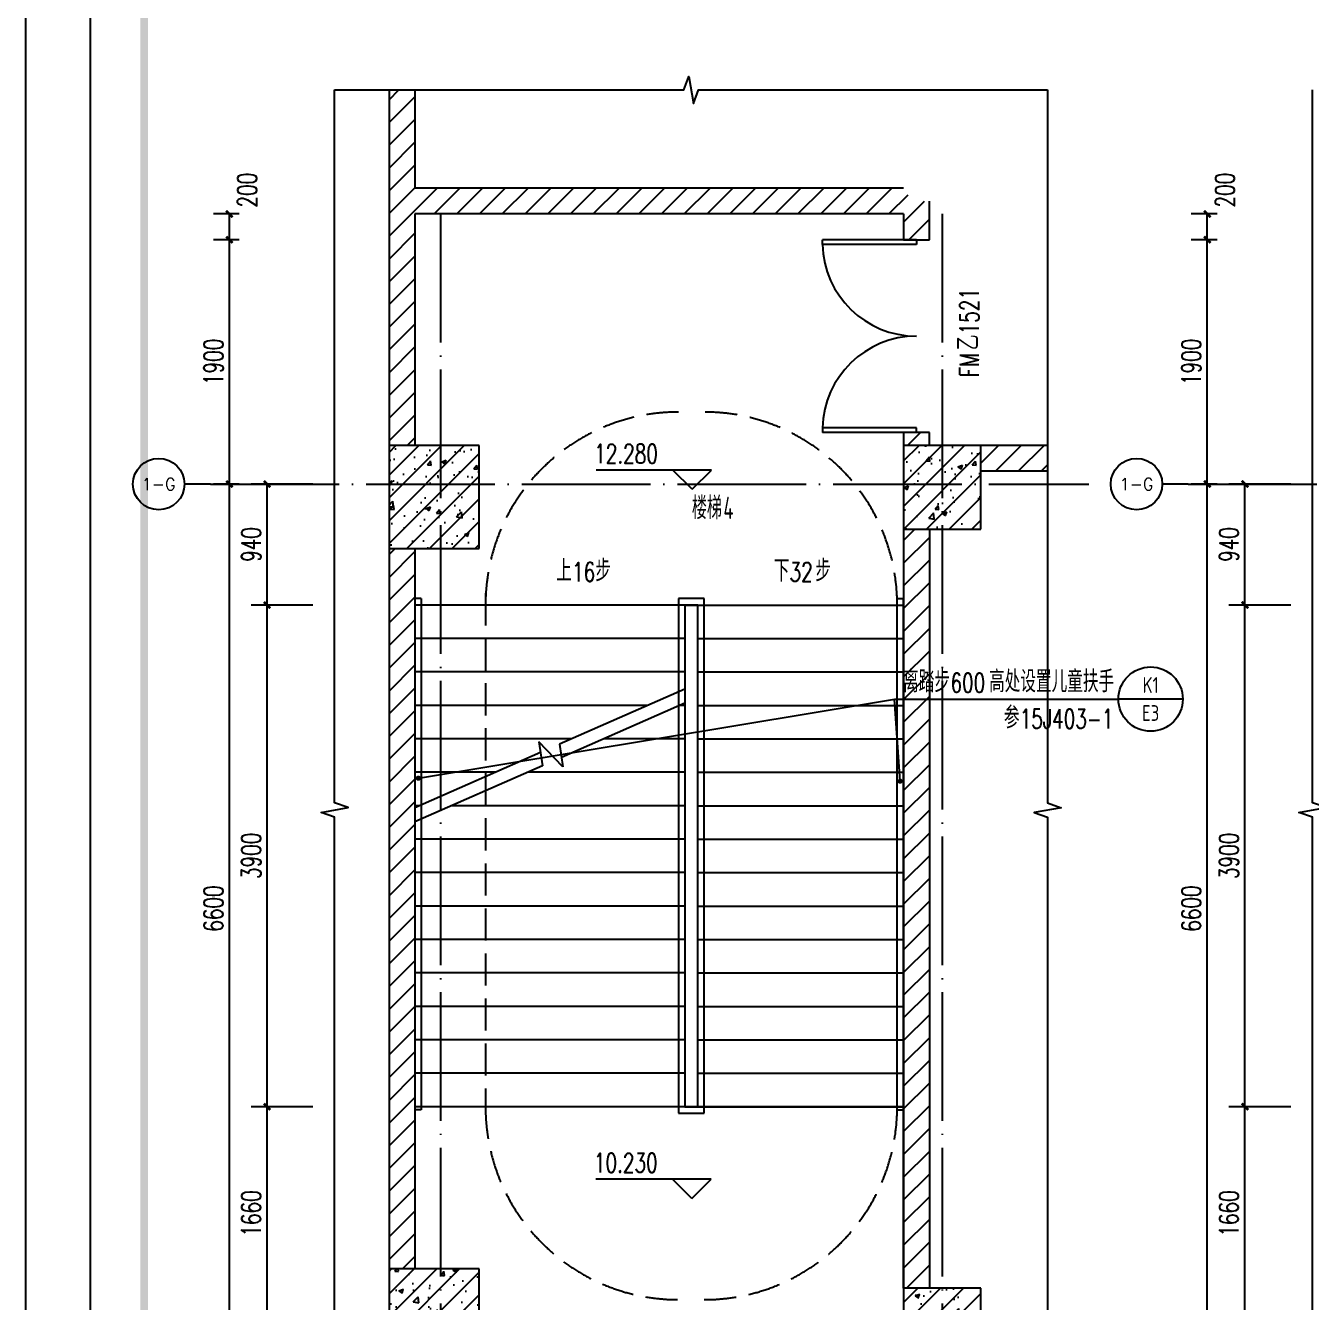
# Model space of a CAD drawing. Header units: millimetres. Extents: x -1048436 to -185795, y -983427 to 400387.
# Drawn here: x -493569 to -483577, y -683674 to -673750 of the extents above; entities that cross this region are included whole.
import ezdxf
from ezdxf.enums import TextEntityAlignment as Align

# ---------------------------------------------------------------- set-up
doc = ezdxf.new("R2010")
doc.units = ezdxf.units.MM
doc.header["$LTSCALE"] = 500
doc.linetypes.add('DASH', pattern=[0.35, 0.25, -0.1])
doc.linetypes.add('DOTE', pattern=[2.42, 2, -0.2, 0.02, -0.2])
for name, color, linetype in [('C-SHET-TTLB', 11, 'Continuous'), ('COLUMN', 254, 'Continuous'), ('DIM_LEAD', 3, 'Continuous'), ('DIM_SYMB', 3, 'Continuous'), ('PUB_DIM', 3, 'Continuous'), ('PUB_HATCH', 8, 'Continuous'), ('PUB_TEXT', 7, 'Continuous'), ('STAIR', 2, 'Continuous'), ('建-填充', 9, 'Continuous'), ('建-墙', 254, 'Continuous'), ('建-文字', 4, 'Continuous'), ('建-符号', 13, 'Continuous'), ('建-符号-门编号', 13, 'Continuous'), ('建-轴线', 16, 'DOTE'), ('建-门扇', 32, 'Continuous')]:
    doc.layers.add(name, color=color, linetype=linetype)
doc.styles.add('_TCH_AXIS', font='COMPLEX', dxfattribs={"bigfont": 'GBCBIG'})
doc.styles.add('_TCH_DIM', font='SIMPLEX', dxfattribs={"bigfont": 'GBCBIG'})
doc.styles.add('_TCH_DIM_T3', font='SIMPLEX', dxfattribs={"width": 0.705882, "bigfont": 'GBCBIG'})
doc.styles.add('_TCH_WINDOW', font='SIMPLEX', dxfattribs={"height": 3.5, "bigfont": 'GBCBIG'})
doc.styles.add('ECADI', font='hzs.shx', dxfattribs={"width": 0.7, "bigfont": 'hztxt.shx'})
doc.styles.add('XD2008', font='xd-hzs.shx', dxfattribs={"width": 0.7, "bigfont": 'xd-hztxt.shx'})
doc.dimstyles.new('_TCH_ARCH&&50', dxfattribs={"dimtxt": 148.75, "dimasz": 50, "dimexe": 125, "dimexo": 150, "dimgap": 50, "dimtad": 1, "dimdec": 0, "dimzin": 0, "dimdsep": 46, "dimtxsty": '_TCH_DIM_T3', "dimblk": 'ARCHTICK', "dimcen": 0.09, "dimclrt": 7, "dimazin": 2, "dimtfac": 1, "dimtdec": 0, "dimtix": 1, "dimtmove": 2, "dimatfit": 3, "dimldrblk": 'ARCHTICK', "dimfxl": 1, "dimtolj": 1, "dimtzin": 0, "dimarcsym": 0})
pattern_1 = [(45, (0, 89.76), (-88.388383, 88.388383), [])]
pattern_2 = [(45, (0, 0), (-88.388348, 88.388348), []), (50, (0, 0), (358.63009, -31.37607), [37.5, -412.5]), (355, (0, 0), (-69.37567, 376.09607), [30, -330]), (100.4514, (29.9, -2.6), (289.25469, 344.71977), [31.8701, -350.57106]), (46.1842, (0, 100), (533.62052, -82.7595), [56.25, -618.75]), (96.6356, (44.47, 93.1), (467.33135, 487.05894), [47.80514, -525.8565]), (351.1842, (0, 100), (467.33097, 487.0593), [45, -495]), (21, (50, 75), (298.45353, -201.30945), [37.5, -412.5]), (326, (50, 75), (121.65767, 362.57502), [30, -330]), (71.4514, (74.87, 58.22), (420.11131, 161.26525), [31.8701, -350.57106]), (37.5, (0, 0), (6.079928, 166.446927), [0, -326, 0, -335, 0, -331.25]), (7.5, (0, 0), (131.53477, 197.205856), [0, -191, 0, -318.5, 0, -126.25]), (327.5, (-111.5, 0), (266.911218, -11.277436), [0, -125, 0, -390, 0, -517.5]), (317.5, (-161.5, 0), (291.593085, 50.05249), [0, -162.5, 0, -259, 0, -367.5])]

# ---------------------------------------------------------------- blocks, each defined once
blk = doc.blocks.new('集团图框A1')
at = {"layer": 'C-SHET-TTLB'}
blk.add_line((259.85, -109.93), (259.85, -685.13), dxfattribs=at)
blk.add_lwpolyline([(1090.85, -100.53), (1090.85, -694.53), (249.85, -694.53), (249.85, -100.53)], close=True, dxfattribs=at)
at = {"layer": 'C-SHET-TTLB', "const_width": 1.2}
blk.add_lwpolyline([(268.25, -110.53), (1080.85, -110.53), (1080.85, -684.53), (268.25, -684.53)], close=True, dxfattribs=at)
at = {"color": 2, "style": 'ECADI', "width": 0.7}
for tag, p in [('序号1', (1009.72, -381.88)), ('记要1', (1037.92, -381.9)), ('日期1', (1073.26, -381.71)), ('日期2', (1073.26, -387.6)), ('序号2', (1009.72, -387.77)), ('记要2', (1037.92, -387.79)), ('序号3', (1009.72, -393.63)), ('日期3', (1073.26, -393.46)), ('记要3', (1037.92, -393.65)), ('序号4', (1009.72, -399.51)), ('记要4', (1037.92, -399.53)), ('日期4', (1073.26, -399.35)), ('合作设计单位', (1042.53, -542.75)), ('审定人', (1041.84, -561.74)), ('审核人', (1041.84, -571.23)), ('设计总负责人', (1041.84, -580.99)), ('专业负责人', (1041.84, -591.72)), ('校对人', (1041.84, -601.96)), ('设计人', (1041.84, -611.83)), ('建设单位上', (1044.38, -619.93)), ('建设单位中', (1044.38, -623.89)), ('建设单位下', (1044.38, -627.74)), ('项目名称上', (1044.35, -632.3)), ('项目名称中', (1044.35, -636.38)), ('项目名称下', (1044.35, -640.33)), ('子项', (1043.59, -646.93)), ('图名上', (1044.47, -653.59)), ('图名中', (1044.47, -657.5)), ('图名下', (1044.47, -661.62)), ('工程编号', (1027.1, -667.58)), ('阶段', (1063.92, -667.61)), ('比例', (1025.96, -674.19)), ('专业', (1063.72, -673.97)), ('日期', (1026.1, -680.73)), ('图别、图号', (1066.05, -680.84))]:
    blk.add_attdef(tag, text='', height=3.5, dxfattribs=at).set_placement(p, align=Align.MIDDLE)
blk = doc.blocks.new('A1')
blk.add_blockref('集团图框A1', (-609654.51, -640037.88))
blk = doc.blocks.new('_ArchTick')
at = {"color": 0, "linetype": 'ByBlock', "const_width": 0.4}
blk.add_lwpolyline([(-0.5, -0.5), (0.5, 0.5)], dxfattribs=at)
blk = doc.blocks.new('*D2418')
at = {"layer": 'Defpoints', "color": 0, "transparency": 16777216}
for p in [(-484385, -675213.5), (-484159.1, -675213.5), (-484159.1, -675413.5)]:
    blk.add_point(p, dxfattribs=at)
at = {"layer": 'PUB_DIM', "color": 0, "lineweight": -2, "transparency": 16777216}
for p, q in [((-484309.1, -675213.5), (-484510, -675213.5)), ((-484385, -675413.5), (-484385, -675213.5)), ((-484309.1, -675413.5), (-484510, -675413.5))]:
    blk.add_line(p, q, dxfattribs=at)
at = {"layer": 'PUB_DIM', "color": 0, "lineweight": -2, "transparency": 16777216, "xscale": 50, "yscale": 50, "zscale": 50}
for p, rotation in [((-484385, -675213.5), 90), ((-484385, -675413.5), 270)]:
    blk.add_blockref('_ArchTick', p, dxfattribs=dict(at, rotation=rotation))
at = {"layer": 'PUB_DIM', "color": 7, "transparency": 16777216, "insert": (-484247.5, -675028.5), "char_height": 148.75, "attachment_point": 5, "rotation": 90, "style": '_TCH_DIM_T3'}
blk.add_mtext('\\A1;200', dxfattribs=at)
blk = doc.blocks.new('*D2419')
at = {"layer": 'Defpoints', "color": 0, "transparency": 16777216}
for p in [(-484385, -675413.5), (-484159.1, -675413.5), (-484159.1, -677313.5)]:
    blk.add_point(p, dxfattribs=at)
at = {"layer": 'PUB_DIM', "color": 0, "lineweight": -2, "transparency": 16777216}
for p, q in [((-484309.1, -675413.5), (-484510, -675413.5)), ((-484385, -677313.5), (-484385, -675413.5)), ((-484309.1, -677313.5), (-484510, -677313.5))]:
    blk.add_line(p, q, dxfattribs=at)
at = {"layer": 'PUB_DIM', "color": 0, "lineweight": -2, "transparency": 16777216, "xscale": 50, "yscale": 50, "zscale": 50}
for p, rotation in [((-484385, -675413.5), 90), ((-484385, -677313.5), 270)]:
    blk.add_blockref('_ArchTick', p, dxfattribs=dict(at, rotation=rotation))
at = {"layer": 'PUB_DIM', "color": 7, "transparency": 16777216, "insert": (-484509.4, -676363.5), "char_height": 148.75, "attachment_point": 5, "rotation": 90, "style": '_TCH_DIM_T3'}
blk.add_mtext('\\A1;1900', dxfattribs=at)
blk = doc.blocks.new('*D2420')
at = {"layer": 'Defpoints', "color": 0, "transparency": 16777216}
for p in [(-484385, -677313.5), (-484159.1, -677313.5), (-484159.1, -683913.5)]:
    blk.add_point(p, dxfattribs=at)
at = {"layer": 'PUB_DIM', "color": 0, "lineweight": -2, "transparency": 16777216}
for p, q in [((-484309.1, -677313.5), (-484510, -677313.5)), ((-484385, -683913.5), (-484385, -677313.5)), ((-484309.1, -683913.5), (-484510, -683913.5))]:
    blk.add_line(p, q, dxfattribs=at)
at = {"layer": 'PUB_DIM', "color": 0, "lineweight": -2, "transparency": 16777216, "xscale": 50, "yscale": 50, "zscale": 50}
for p, rotation in [((-484385, -677313.5), 90), ((-484385, -683913.5), 270)]:
    blk.add_blockref('_ArchTick', p, dxfattribs=dict(at, rotation=rotation))
at = {"layer": 'PUB_DIM', "color": 7, "transparency": 16777216, "insert": (-484509.4, -680613.5), "char_height": 148.75, "attachment_point": 5, "rotation": 90, "style": '_TCH_DIM_T3'}
blk.add_mtext('\\A1;6600', dxfattribs=at)
blk = doc.blocks.new('*D2422')
at = {"layer": 'Defpoints', "color": 0, "transparency": 16777216}
for p in [(-484092.1, -677313.5), (-483586.1, -677313.5), (-483586.1, -678253.5)]:
    blk.add_point(p, dxfattribs=at)
at = {"layer": 'PUB_DIM', "color": 0, "lineweight": -2, "transparency": 16777216}
for p, q in [((-483736.1, -677313.5), (-484217.1, -677313.5)), ((-484092.1, -678253.5), (-484092.1, -677313.5)), ((-483736.1, -678253.5), (-484217.1, -678253.5))]:
    blk.add_line(p, q, dxfattribs=at)
at = {"layer": 'PUB_DIM', "color": 0, "lineweight": -2, "transparency": 16777216, "xscale": 50, "yscale": 50, "zscale": 50}
for p, rotation in [((-484092.1, -677313.5), 90), ((-484092.1, -678253.5), 270)]:
    blk.add_blockref('_ArchTick', p, dxfattribs=dict(at, rotation=rotation))
at = {"layer": 'PUB_DIM', "color": 7, "transparency": 16777216, "insert": (-484216.5, -677783.5), "char_height": 148.75, "attachment_point": 5, "rotation": 90, "style": '_TCH_DIM_T3'}
blk.add_mtext('\\A1;940', dxfattribs=at)
blk = doc.blocks.new('*D2423')
at = {"layer": 'Defpoints', "color": 0, "transparency": 16777216}
for p in [(-484092.1, -678253.5), (-483586.1, -678253.5), (-483586.1, -682153.5)]:
    blk.add_point(p, dxfattribs=at)
at = {"layer": 'PUB_DIM', "color": 0, "lineweight": -2, "transparency": 16777216}
for p, q in [((-483736.1, -678253.5), (-484217.1, -678253.5)), ((-484092.1, -682153.5), (-484092.1, -678253.5)), ((-483736.1, -682153.5), (-484217.1, -682153.5))]:
    blk.add_line(p, q, dxfattribs=at)
at = {"layer": 'PUB_DIM', "color": 0, "lineweight": -2, "transparency": 16777216, "xscale": 50, "yscale": 50, "zscale": 50}
for p, rotation in [((-484092.1, -678253.5), 90), ((-484092.1, -682153.5), 270)]:
    blk.add_blockref('_ArchTick', p, dxfattribs=dict(at, rotation=rotation))
at = {"layer": 'PUB_DIM', "color": 7, "transparency": 16777216, "insert": (-484216.5, -680203.5), "char_height": 148.75, "attachment_point": 5, "rotation": 90, "style": '_TCH_DIM_T3'}
blk.add_mtext('\\A1;3900', dxfattribs=at)
blk = doc.blocks.new('*D2424')
at = {"layer": 'Defpoints', "color": 0, "transparency": 16777216}
for p in [(-484092.1, -682153.5), (-483586.1, -682153.5), (-483586.1, -683813.5)]:
    blk.add_point(p, dxfattribs=at)
at = {"layer": 'PUB_DIM', "color": 0, "lineweight": -2, "transparency": 16777216}
for p, q in [((-483736.1, -682153.5), (-484217.1, -682153.5)), ((-484092.1, -683813.5), (-484092.1, -682153.5)), ((-483736.1, -683813.5), (-484217.1, -683813.5))]:
    blk.add_line(p, q, dxfattribs=at)
at = {"layer": 'PUB_DIM', "color": 0, "lineweight": -2, "transparency": 16777216, "xscale": 50, "yscale": 50, "zscale": 50}
for p, rotation in [((-484092.1, -682153.5), 90), ((-484092.1, -683813.5), 270)]:
    blk.add_blockref('_ArchTick', p, dxfattribs=dict(at, rotation=rotation))
at = {"layer": 'PUB_DIM', "color": 7, "transparency": 16777216, "insert": (-484216.5, -682983.5), "char_height": 148.75, "attachment_point": 5, "rotation": 90, "style": '_TCH_DIM_T3'}
blk.add_mtext('\\A1;1660', dxfattribs=at)
blk = doc.blocks.new('*D2433')
at = {"layer": 'Defpoints', "color": 0, "transparency": 16777216}
for p in [(-491985.4, -675213.5), (-491759.5, -675213.5), (-491759.5, -675413.5)]:
    blk.add_point(p, dxfattribs=at)
at = {"layer": 'PUB_DIM', "color": 0, "lineweight": -2, "transparency": 16777216}
for p, q in [((-491909.5, -675213.5), (-492110.4, -675213.5)), ((-491985.4, -675413.5), (-491985.4, -675213.5)), ((-491909.5, -675413.5), (-492110.4, -675413.5))]:
    blk.add_line(p, q, dxfattribs=at)
at = {"layer": 'PUB_DIM', "color": 0, "lineweight": -2, "transparency": 16777216, "xscale": 50, "yscale": 50, "zscale": 50}
for p, rotation in [((-491985.4, -675213.5), 90), ((-491985.4, -675413.5), 270)]:
    blk.add_blockref('_ArchTick', p, dxfattribs=dict(at, rotation=rotation))
at = {"layer": 'PUB_DIM', "color": 7, "transparency": 16777216, "insert": (-491847.9, -675028.5), "char_height": 148.75, "attachment_point": 5, "rotation": 90, "style": '_TCH_DIM_T3'}
blk.add_mtext('\\A1;200', dxfattribs=at)
blk = doc.blocks.new('*D2434')
at = {"layer": 'Defpoints', "color": 0, "transparency": 16777216}
for p in [(-491985.4, -675413.5), (-491759.5, -675413.5), (-491759.5, -677313.5)]:
    blk.add_point(p, dxfattribs=at)
at = {"layer": 'PUB_DIM', "color": 0, "lineweight": -2, "transparency": 16777216}
for p, q in [((-491909.5, -675413.5), (-492110.4, -675413.5)), ((-491985.4, -677313.5), (-491985.4, -675413.5)), ((-491909.5, -677313.5), (-492110.4, -677313.5))]:
    blk.add_line(p, q, dxfattribs=at)
at = {"layer": 'PUB_DIM', "color": 0, "lineweight": -2, "transparency": 16777216, "xscale": 50, "yscale": 50, "zscale": 50}
for p, rotation in [((-491985.4, -675413.5), 90), ((-491985.4, -677313.5), 270)]:
    blk.add_blockref('_ArchTick', p, dxfattribs=dict(at, rotation=rotation))
at = {"layer": 'PUB_DIM', "color": 7, "transparency": 16777216, "insert": (-492109.8, -676363.5), "char_height": 148.75, "attachment_point": 5, "rotation": 90, "style": '_TCH_DIM_T3'}
blk.add_mtext('\\A1;1900', dxfattribs=at)
blk = doc.blocks.new('*D2435')
at = {"layer": 'Defpoints', "color": 0, "transparency": 16777216}
for p in [(-491985.4, -677313.5), (-491759.5, -677313.5), (-491759.5, -683913.5)]:
    blk.add_point(p, dxfattribs=at)
at = {"layer": 'PUB_DIM', "color": 0, "lineweight": -2, "transparency": 16777216}
for p, q in [((-491909.5, -677313.5), (-492110.4, -677313.5)), ((-491985.4, -683913.5), (-491985.4, -677313.5)), ((-491909.5, -683913.5), (-492110.4, -683913.5))]:
    blk.add_line(p, q, dxfattribs=at)
at = {"layer": 'PUB_DIM', "color": 0, "lineweight": -2, "transparency": 16777216, "xscale": 50, "yscale": 50, "zscale": 50}
for p, rotation in [((-491985.4, -677313.5), 90), ((-491985.4, -683913.5), 270)]:
    blk.add_blockref('_ArchTick', p, dxfattribs=dict(at, rotation=rotation))
at = {"layer": 'PUB_DIM', "color": 7, "transparency": 16777216, "insert": (-492109.8, -680613.5), "char_height": 148.75, "attachment_point": 5, "rotation": 90, "style": '_TCH_DIM_T3'}
blk.add_mtext('\\A1;6600', dxfattribs=at)
blk = doc.blocks.new('*D2437')
at = {"layer": 'Defpoints', "color": 0, "transparency": 16777216}
for p in [(-491692.5, -677313.5), (-491186.6, -677313.5), (-491186.6, -678253.5)]:
    blk.add_point(p, dxfattribs=at)
at = {"layer": 'PUB_DIM', "color": 0, "lineweight": -2, "transparency": 16777216}
for p, q in [((-491336.6, -677313.5), (-491817.5, -677313.5)), ((-491692.5, -678253.5), (-491692.5, -677313.5)), ((-491336.6, -678253.5), (-491817.5, -678253.5))]:
    blk.add_line(p, q, dxfattribs=at)
at = {"layer": 'PUB_DIM', "color": 0, "lineweight": -2, "transparency": 16777216, "xscale": 50, "yscale": 50, "zscale": 50}
for p, rotation in [((-491692.5, -677313.5), 90), ((-491692.5, -678253.5), 270)]:
    blk.add_blockref('_ArchTick', p, dxfattribs=dict(at, rotation=rotation))
at = {"layer": 'PUB_DIM', "color": 7, "transparency": 16777216, "insert": (-491816.9, -677783.5), "char_height": 148.75, "attachment_point": 5, "rotation": 90, "style": '_TCH_DIM_T3'}
blk.add_mtext('\\A1;940', dxfattribs=at)
blk = doc.blocks.new('*D2438')
at = {"layer": 'Defpoints', "color": 0, "transparency": 16777216}
for p in [(-491692.5, -678253.5), (-491186.6, -678253.5), (-491186.6, -682153.5)]:
    blk.add_point(p, dxfattribs=at)
at = {"layer": 'PUB_DIM', "color": 0, "lineweight": -2, "transparency": 16777216}
for p, q in [((-491336.6, -678253.5), (-491817.5, -678253.5)), ((-491692.5, -682153.5), (-491692.5, -678253.5)), ((-491336.6, -682153.5), (-491817.5, -682153.5))]:
    blk.add_line(p, q, dxfattribs=at)
at = {"layer": 'PUB_DIM', "color": 0, "lineweight": -2, "transparency": 16777216, "xscale": 50, "yscale": 50, "zscale": 50}
for p, rotation in [((-491692.5, -678253.5), 90), ((-491692.5, -682153.5), 270)]:
    blk.add_blockref('_ArchTick', p, dxfattribs=dict(at, rotation=rotation))
at = {"layer": 'PUB_DIM', "color": 7, "transparency": 16777216, "insert": (-491816.9, -680203.5), "char_height": 148.75, "attachment_point": 5, "rotation": 90, "style": '_TCH_DIM_T3'}
blk.add_mtext('\\A1;3900', dxfattribs=at)
blk = doc.blocks.new('*D2439')
at = {"layer": 'Defpoints', "color": 0, "transparency": 16777216}
for p in [(-491692.5, -682153.5), (-491186.6, -682153.5), (-491186.6, -683813.5)]:
    blk.add_point(p, dxfattribs=at)
at = {"layer": 'PUB_DIM', "color": 0, "lineweight": -2, "transparency": 16777216}
for p, q in [((-491336.6, -682153.5), (-491817.5, -682153.5)), ((-491692.5, -683813.5), (-491692.5, -682153.5)), ((-491336.6, -683813.5), (-491817.5, -683813.5))]:
    blk.add_line(p, q, dxfattribs=at)
at = {"layer": 'PUB_DIM', "color": 0, "lineweight": -2, "transparency": 16777216, "xscale": 50, "yscale": 50, "zscale": 50}
for p, rotation in [((-491692.5, -682153.5), 90), ((-491692.5, -683813.5), 270)]:
    blk.add_blockref('_ArchTick', p, dxfattribs=dict(at, rotation=rotation))
at = {"layer": 'PUB_DIM', "color": 7, "transparency": 16777216, "insert": (-491816.9, -682983.5), "char_height": 148.75, "attachment_point": 5, "rotation": 90, "style": '_TCH_DIM_T3'}
blk.add_mtext('\\A1;1660', dxfattribs=at)

msp = doc.modelspace()

# ---------------------------------------------------------------- hatches: boundary and pattern name
at = {"layer": 'PUB_HATCH'}
h = msp.add_hatch(dxfattribs=at)
h.set_pattern_fill('钢筋混凝土', color=256, scale=50, style=0)
h.set_pattern_definition(pattern_2)
h.paths.add_polyline_path([(-490745.1, -677813.5), (-490045.1, -677813.5), (-490045.1, -677013.5), (-490745.1, -677013.5)])
h = msp.add_hatch(dxfattribs=at)
h.set_pattern_fill('钢筋混凝土', color=256, scale=50, style=0)
h.set_pattern_definition(pattern_2)
h.paths.add_polyline_path([(-486745.1, -677013.5), (-486745.1, -677663.5), (-486145.1, -677663.5), (-486145.1, -677013.5)])
h = msp.add_hatch(dxfattribs=at)
h.set_pattern_fill('钢筋混凝土', color=256, scale=50, style=0)
h.set_pattern_definition(pattern_2)
h.paths.add_polyline_path([(-490745.1, -684213.5), (-490045.1, -684213.5), (-490045.1, -683413.5), (-490745.1, -683413.5)])
h = msp.add_hatch(dxfattribs=at)
h.set_pattern_fill('钢筋混凝土', color=256, scale=50, style=0)
h.set_pattern_definition(pattern_2)
h.paths.add_polyline_path([(-486745.1, -683563.5), (-486745.1, -684213.5), (-486145.1, -684213.5), (-486145.1, -683563.5)])
at = {"layer": '建-填充'}
h = msp.add_hatch(dxfattribs=at)
h.set_pattern_fill('普通砖', color=256, scale=50, style=0)
h.set_pattern_definition(pattern_1)
h.paths.add_polyline_path([(-490745.1, -674248.9), (-490745.1, -675113.5), (-490611.8, -675113.5), (-490545.1, -675013.5), (-490545.1, -674248.9)])
h = msp.add_hatch(dxfattribs=at)
h.set_pattern_fill('普通砖', color=256, scale=50, style=0)
h.set_pattern_definition(pattern_1)
h.paths.add_polyline_path([(-486678.4, -675113.5), (-486745.1, -675013.5), (-490545.1, -675013.5), (-490611.8, -675113.5), (-490545.1, -675213.5), (-486745.1, -675213.5)])
h = msp.add_hatch(dxfattribs=at)
h.set_pattern_fill('普通砖', color=256, scale=50, style=0)
h.set_pattern_definition(pattern_1)
h.paths.add_polyline_path([(-490611.8, -675113.5), (-490745.1, -675113.5), (-490745.1, -677013.5), (-490545.1, -677013.5), (-490545.1, -675213.5)])
h = msp.add_hatch(dxfattribs=at)
h.set_pattern_fill('普通砖', color=256, scale=50, style=0)
h.set_pattern_definition(pattern_1)
h.paths.add_polyline_path([(-486745.1, -675213.5), (-486745.1, -675413.5), (-486545.1, -675413.5), (-486545.1, -675113.5), (-486678.4, -675113.5)])
h = msp.add_hatch(dxfattribs=at)
h.set_pattern_fill('普通砖', color=256, scale=50, style=0)
h.set_pattern_definition(pattern_1)
h.paths.add_polyline_path([(-486545.1, -677013.5), (-486545.1, -676913.5), (-486745.1, -676913.5), (-486745.1, -677013.5)])
h = msp.add_hatch(dxfattribs=at)
h.set_pattern_fill('普通砖', color=256, scale=50, style=0)
h.set_pattern_definition(pattern_1)
h.paths.add_polyline_path([(-486545.1, -677013.5), (-486145.1, -677013.5), (-486145.1, -677213.5), (-485626.4, -677213.5), (-485626.4, -677013.5), (-486545.1, -677013.5)])
h = msp.add_hatch(dxfattribs=at)
h.set_pattern_fill('普通砖', color=256, scale=50, style=0)
h.set_pattern_definition(pattern_1)
h.paths.add_polyline_path([(-486745.1, -683563.5), (-486545.1, -683563.5), (-486545.1, -677663.5), (-486745.1, -677663.5)])
h = msp.add_hatch(dxfattribs=at)
h.set_pattern_fill('普通砖', color=256, scale=50, style=0)
h.set_pattern_definition(pattern_1)
h.paths.add_polyline_path([(-490744.8, -683413.5), (-490544.8, -683413.5), (-490544.8, -677813.5), (-490744.8, -677813.5)])

# ---------------------------------------------------------------- linework, layer by layer
at = {"layer": 'COLUMN'}
for p, q in [((-490045.1, -677013.5), (-490745.1, -677013.5)), ((-490745.1, -677013.5), (-490745.1, -677813.5)), ((-490045.1, -677813.5), (-490045.1, -677013.5)), ((-486745.1, -677013.5), (-486745.1, -677663.5)), ((-486145.1, -677013.5), (-486745.1, -677013.5)), ((-486145.1, -677663.5), (-486145.1, -677013.5)), ((-486745.1, -677663.5), (-486145.1, -677663.5)), ((-490745.1, -677813.5), (-490045.1, -677813.5)), ((-490045.1, -683413.5), (-490745.1, -683413.5)), ((-490745.1, -683413.5), (-490745.1, -684213.5)), ((-490045.1, -684213.5), (-490045.1, -683413.5)), ((-486745.1, -683563.5), (-486745.1, -684213.5)), ((-486145.1, -683563.5), (-486745.1, -683563.5)), ((-486145.1, -684213.5), (-486145.1, -683563.5))]:
    msp.add_line(p, q, dxfattribs=at)
at = {"layer": 'DIM_LEAD'}
for p, q in [((-490517.2, -679599.9), (-486816.2, -678984.8)), ((-486772.4, -679623.1), (-486816.2, -678984.8)), ((-486816.2, -678984.8), (-485075.5, -678984.8))]:
    msp.add_line(p, q, dxfattribs=at)
at = {"layer": 'DIM_LEAD', "const_width": 20}
for points in [[(-490527.1, -679601.6, 1), (-490507.4, -679598.3, 1)], [(-486771.7, -679633.1, 1), (-486773.1, -679613.1, 1)]]:
    msp.add_lwpolyline(points, format="xyb", close=True, dxfattribs=at)
at = {"layer": 'DIM_SYMB'}
for points in [[(-489245.1, -678123.5, 0, 0, 0), (-489245.1, -679143.5, 40, 0, 0), (-489245.1, -679293.5, 0, 0, 0)], [(-487545.1, -678123.5, 0, 0, 0), (-487545.1, -682953.5, 0, 0, 0), (-489245.1, -682953.5, 0, 0, 0), (-489245.1, -679703.5, 40, 0, 0), (-489245.1, -679553.5, 0, 0, 0)]]:
    msp.add_lwpolyline(points, format="xyseb", dxfattribs=at)
at = {"layer": 'PUB_HATCH', "color": 8, "linetype": 'DASH', "ltscale": 2}
msp.add_line((-489995.1, -678161.8), (-489995.1, -682153.5), dxfattribs=at)
for centre, start, end in [((-488495.1, -678253.5), 90, 180), ((-488295.1, -678253.5), 0, 90), ((-488495.1, -682153.5), 180, 270), ((-488295.1, -682153.5), 270, 0)]:
    msp.add_arc(centre, 1500, start, end, dxfattribs=at)
at = {"layer": 'STAIR'}
for p, q in [((-490544.8, -678203.5), (-490544.8, -682178.5)), ((-490494.8, -678203.5), (-490544.8, -678203.5)), ((-490544.8, -678253.5), (-490544.8, -679830.7)), ((-488445.1, -678253.5), (-490544.8, -678253.5)), ((-490494.8, -678203.5), (-490494.8, -682178.5)), ((-488295.1, -678203.5), (-488495.1, -678203.5)), ((-488495.1, -678203.5), (-488495.1, -682203.5)), ((-488445.1, -678253.5), (-488345.1, -678253.5)), ((-488445.1, -678253.5), (-488445.1, -678907)), ((-488345.1, -678253.5), (-488445.1, -678253.5)), ((-488445.1, -678253.5), (-488445.1, -682153.5)), ((-488345.1, -682153.5), (-488345.1, -678253.5)), ((-488345.1, -678253.5), (-486745.1, -678253.5)), ((-488345.1, -682153.5), (-488345.1, -678253.5)), ((-488295.1, -682203.5), (-488295.1, -678203.5)), ((-486795.1, -682178.5), (-486795.1, -678203.5)), ((-486795.1, -678203.5), (-486745.1, -678203.5)), ((-486745.1, -682178.5), (-486745.1, -678203.5)), ((-486745.1, -682153.5), (-486745.1, -678253.5)), ((-488445.1, -678513.5), (-490544.8, -678513.5)), ((-488345.1, -678513.5), (-486745.1, -678513.5)), ((-488445.1, -678773.5), (-490544.8, -678773.5)), ((-488345.1, -678773.5), (-486745.1, -678773.5)), ((-488445.1, -678907), (-489420.6, -679336.2)), ((-488732.6, -679033.5), (-490544.8, -679033.5)), ((-488445.1, -679016.2), (-489404.8, -679438.5)), ((-488445.1, -679033.5), (-488484.3, -679033.5)), ((-488445.1, -679016.2), (-488445.1, -682153.5)), ((-488345.1, -679033.5), (-486745.1, -679033.5)), ((-489323.6, -679293.5), (-490544.8, -679293.5)), ((-489393.4, -679512.5), (-489579.4, -679318.2)), ((-489579.4, -679318.2), (-489551, -679502.8)), ((-489420.6, -679336.2), (-489393.4, -679512.5)), ((-488445.1, -679293.5), (-489075.3, -679293.5)), ((-488345.1, -679293.5), (-486745.1, -679293.5)), ((-489566.8, -679400.5), (-490544.8, -679830.7)), ((-489551, -679502.8), (-490544.8, -679940)), ((-489914.6, -679553.5), (-490544.8, -679553.5)), ((-488445.1, -679553.5), (-489666.3, -679553.5)), ((-488345.1, -679553.5), (-486745.1, -679553.5)), ((-490505.6, -679813.5), (-490544.8, -679813.5)), ((-488445.1, -679813.5), (-490257.3, -679813.5)), ((-488345.1, -679813.5), (-486745.1, -679813.5)), ((-490544.8, -679940), (-490544.8, -682153.5)), ((-488445.1, -680073.5), (-490544.8, -680073.5)), ((-488345.1, -680073.5), (-486745.1, -680073.5)), ((-488445.1, -680333.5), (-490544.8, -680333.5)), ((-488345.1, -680333.5), (-486745.1, -680333.5)), ((-488445.1, -680593.5), (-490544.8, -680593.5)), ((-488345.1, -680593.5), (-486745.1, -680593.5)), ((-488445.1, -680853.5), (-490544.8, -680853.5)), ((-488345.1, -680853.5), (-486745.1, -680853.5)), ((-488445.1, -681113.5), (-490544.8, -681113.5)), ((-488345.1, -681113.5), (-486745.1, -681113.5)), ((-488445.1, -681373.5), (-490544.8, -681373.5)), ((-488345.1, -681373.5), (-486745.1, -681373.5)), ((-488445.1, -681633.5), (-490544.8, -681633.5)), ((-488345.1, -681633.5), (-486745.1, -681633.5)), ((-488445.1, -681893.5), (-490544.8, -681893.5)), ((-488345.1, -681893.5), (-486745.1, -681893.5)), ((-488445.1, -682153.5), (-490544.8, -682153.5)), ((-490544.8, -682153.5), (-490544.8, -683413.5)), ((-486745.1, -682153.5), (-490544.8, -682153.5)), ((-488445.1, -682153.5), (-488345.1, -682153.5)), ((-488345.1, -682153.5), (-486745.1, -682153.5)), ((-486745.1, -683563.5), (-486745.1, -682153.5)), ((-490494.8, -682178.5), (-490544.8, -682178.5)), ((-488495.1, -682203.5), (-488295.1, -682203.5)), ((-486795.1, -682178.5), (-486745.1, -682178.5))]:
    msp.add_line(p, q, dxfattribs=at)
at = {"layer": 'STAIR', "linetype": 'Continuous'}
msp.add_line((-486745.1, -679003.2), (-486745.1, -679682.5), dxfattribs=at)
msp.add_line((-486745.1, -679003.2), (-486745.1, -679682.5), dxfattribs=at)
at = {"layer": '建-墙'}
for p, q in [((-490745.1, -674248.9), (-490745.1, -675113.5)), ((-490545.1, -674248.9), (-490545.1, -675013.5)), ((-486745.1, -675013.5), (-490545.1, -675013.5)), ((-490745.1, -675113.5), (-490745.1, -677013.5)), ((-486545.1, -675413.5), (-486545.1, -675113.5)), ((-486745.1, -675213.5), (-490545.1, -675213.5)), ((-490545.1, -675213.5), (-490545.1, -677013.5)), ((-486745.1, -675213.5), (-486745.1, -675413.5)), ((-486745.1, -675413.5), (-486545.1, -675413.5)), ((-486545.1, -676913.5), (-486745.1, -676913.5)), ((-486745.1, -676913.5), (-486745.1, -677013.5)), ((-486545.1, -677013.5), (-486545.1, -676913.5)), ((-485626.4, -677013.5), (-486545.1, -677013.5)), ((-485626.4, -677213.5), (-486145.1, -677213.5)), ((-486745.1, -677663.5), (-486745.1, -683563.5)), ((-486545.1, -677663.5), (-486545.1, -683563.5)), ((-490744.8, -677813.5), (-490744.8, -683413.5)), ((-490544.8, -677813.5), (-490544.8, -683413.5))]:
    msp.add_line(p, q, dxfattribs=at)
at = {"layer": '建-符号'}
for p, q in [((-488238, -677204), (-489135, -677204)), ((-488388, -677354), (-488538, -677204)), ((-488388, -677354), (-488238, -677204)), ((-492133.2, -677313.5), (-492335.4, -677313.5)), ((-484532.8, -677313.5), (-484735, -677313.5)), ((-484575.5, -678984.8), (-485075.5, -678984.8)), ((-488240.5, -682716.4), (-489137.5, -682716.4)), ((-488390.5, -682866.4), (-488540.5, -682716.4)), ((-488390.5, -682866.4), (-488240.5, -682716.4))]:
    msp.add_line(p, q, dxfattribs=at)
for points in [[(-491167.7, -674248.9), (-488453.3, -674248.9), (-488415.1, -674143.9), (-488378.1, -674353.9), (-488340.8, -674248.9), (-485626.4, -674248.9)], [(-491167.7, -685446.1), (-491167.7, -679903.8), (-491272.7, -679865.6), (-491062.7, -679828.5), (-491167.7, -679791.3), (-491167.7, -674248.9)], [(-485626.4, -674248.9), (-485626.4, -679791.3), (-485521.4, -679829.5), (-485731.4, -679866.5), (-485626.4, -679903.8), (-485626.4, -685446.1)], [(-483567.3, -685446.1), (-483567.3, -679903.8), (-483672.3, -679865.6), (-483462.3, -679828.5), (-483567.3, -679791.3), (-483567.3, -674248.9)]]:
    msp.add_lwpolyline(points, dxfattribs=at)
for centre, radius in [((-492535.4, -677313.5), 200), ((-484935, -677313.5), 200), ((-484825.5, -678984.8), 250)]:
    msp.add_circle(centre, radius, dxfattribs=at)
at = {"layer": '建-轴线'}
for p, q in [((-490345.1, -675213.5), (-490345.1, -686842.3)), ((-486445.1, -675213.5), (-486445.1, -686842.3)), ((-492133.2, -677313.5), (-485306.2, -677313.5)), ((-484532.8, -677313.5), (-477705.7, -677313.5))]:
    msp.add_line(p, q, dxfattribs=at)
at = {"layer": '建-门扇'}
for p, q in [((-486645.1, -675413.5), (-487376.3, -675413.5)), ((-487376.3, -675451), (-487376.3, -675413.5)), ((-486645.1, -675451), (-487376.3, -675451)), ((-486645.1, -675413.5), (-486645.1, -675451)), ((-486645.1, -676876), (-487376.3, -676876)), ((-487376.3, -676876), (-487376.3, -676913.5)), ((-486645.1, -676913.5), (-487376.3, -676913.5)), ((-486645.1, -676913.5), (-486645.1, -676876))]:
    msp.add_line(p, q, dxfattribs=at)
for centre, start, end in [((-486645.1, -675432.2), 181.46928, 270), ((-486645.1, -676894.7), 90, 178.53072)]:
    msp.add_arc(centre, 731.3, start, end, dxfattribs=at)

# ---------------------------------------------------------------- block references
at = {"xscale": 50, "yscale": 50, "zscale": 50}
msp.add_blockref('A1', (29976664, 31348020.2), dxfattribs=at)

# ---------------------------------------------------------------- texts
at = {"layer": 'PUB_TEXT', "style": '_TCH_DIM'}
for s, height, p in [('上', 168.8, (-489444.9, -678071)), ('步', 168.8, (-489142.1, -678071)), ('下', 168.8, (-487754.9, -678071)), ('步', 168.8, (-487432.1, -678071)), ('离踏步', 168.79, (-486749.8, -678932.3)), ('高处设置儿童扶手', 168.79, (-486081.2, -678932.3)), ('参', 168.8, (-485965.9, -679212.3))]:
    msp.add_text(s, height=height, dxfattribs=at).set_placement(p)
at = {"layer": 'PUB_TEXT', "style": '_TCH_DIM', "width": 0.705882}
for s, p in [('16', (-489322.1, -678071)), ('32', (-487632.1, -678071)), ('600', (-486381.2, -678932.3)), ('15J403-1', (-485843, -679212.3))]:
    msp.add_text(s, height=148.75, dxfattribs=at).set_placement(p)
at = {"layer": '建-文字'}
for s, height, style, width, p in [('12.280', 148.75, '_TCH_DIM', 0.705882, (-489150, -677151.5)), ('楼梯', 175, 'XD2008', 0.7, (-488390.7, -677586.3)), ('4', 175, 'XD2008', 0.7, (-488145.7, -677586.3)), ('10.230', 148.75, '_TCH_DIM', 0.705882, (-489152.5, -682663.9))]:
    msp.add_text(s, height=height, dxfattribs=dict(at, style=style, width=width)).set_placement(p)
at = {"layer": '建-文字', "style": '_TCH_AXIS'}
for p, p2 in [((-492667.3, -677360.4), (-492403.5, -677360.4)), ((-485066.9, -677360.4), (-484803.1, -677360.4))]:
    msp.add_text('1-G', height=93.89, dxfattribs=at).set_placement(p, p2, align=Align.FIT)
at = {"layer": '建-文字', "style": 'XD2008', "width": 1.238095}
for s, height, p, p2 in [('K1', 124.14, (-484887.6, -678937.6), (-484763.4, -678937.6)), ('E3', 121.97, (-484892.6, -679154.4), (-484758.4, -679154.4))]:
    msp.add_text(s, height=height, dxfattribs=at).set_placement(p, p2, align=Align.FIT)
at = {"layer": '建-符号-门编号', "style": '_TCH_WINDOW', "width": 0.705882}
for s, p in [('1521', (-486159.6, -676149.6)), ('FM', (-486159.6, -676482.4))]:
    msp.add_text(s, height=148.75, rotation=90, dxfattribs=at).set_placement(p)
at = {"layer": '建-符号-门编号', "style": '_TCH_WINDOW'}
msp.add_text('乙', height=168.8, rotation=90, dxfattribs=at).set_placement((-486159.6, -676272.4))

# ---------------------------------------------------------------- dimensions: what is measured, and where the dimension line sits
at = {"layer": 'PUB_DIM'}
for base, p1, p2, picture, middle in [((-491985.4, -675213.5), (-491759.5, -675413.5), (-491759.5, -675213.5), '*D2433', (-491847.9, -675028.5)), ((-484385, -675213.5), (-484159.1, -675413.5), (-484159.1, -675213.5), '*D2418', (-484247.5, -675028.5))]:
    dim = msp.add_linear_dim(base=base, p1=p1, p2=p2, angle=90, dimstyle='_TCH_ARCH&&50', dxfattribs=at)
    dim.commit()
    dim.dimension.update_dxf_attribs({"geometry": picture, "text_midpoint": middle, "dimtype": 129})
for p1, p2, distance, picture, middle in [((-491759.5, -677313.5), (-491759.5, -675413.5), 226, '*D2434', (-492109.8, -676363.5)), ((-484159.1, -677313.5), (-484159.1, -675413.5), 226, '*D2419', (-484509.4, -676363.5)), ((-491759.5, -683913.5), (-491759.5, -677313.5), 226, '*D2435', (-492109.8, -680613.5)), ((-491186.6, -678253.5), (-491186.6, -677313.5), 506, '*D2437', (-491816.9, -677783.5)), ((-484159.1, -683913.5), (-484159.1, -677313.5), 226, '*D2420', (-484509.4, -680613.5)), ((-483586.1, -678253.5), (-483586.1, -677313.5), 506, '*D2422', (-484216.5, -677783.5)), ((-491186.6, -682153.5), (-491186.6, -678253.5), 506, '*D2438', (-491816.9, -680203.5)), ((-483586.1, -682153.5), (-483586.1, -678253.5), 506, '*D2423', (-484216.5, -680203.5)), ((-491186.6, -683813.5), (-491186.6, -682153.5), 506, '*D2439', (-491816.9, -682983.5)), ((-483586.1, -683813.5), (-483586.1, -682153.5), 506, '*D2424', (-484216.5, -682983.5))]:
    dim = msp.add_aligned_dim(p1=p1, p2=p2, distance=distance, dimstyle='_TCH_ARCH&&50', dxfattribs=at)
    dim.commit()
    dim.dimension.update_dxf_attribs({"geometry": picture, "text_midpoint": middle})

doc.saveas('drawing.dxf')
